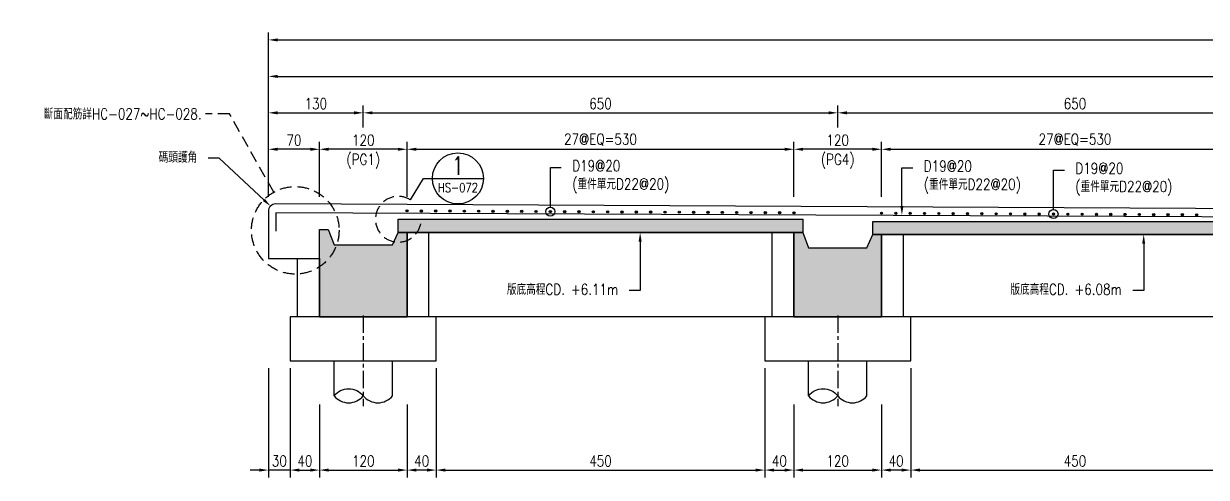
# Model space of a CAD drawing. Extents: x -791 to 13121, y -31587 to 2944.
# Drawn here: x 80 to 1700, y -7634 to -7012 of the extents above; entities that cross this region are included whole.
import ezdxf
from ezdxf import colors
from ezdxf.entities.mleader import LeaderData, LeaderLine
from ezdxf.enums import TextEntityAlignment as Align
from ezdxf.math import Vec2, Vec3

# ---------------------------------------------------------------- set-up
doc = ezdxf.new("R2010")
doc.units = 0
doc.header["$LTSCALE"] = 0.05
for name, pattern in [('CENTER', [50.8, 31.75, -6.35, 6.35, -6.35]), ('DASHED', [19.05, 12.7, -6.35]), ('HIDDEN', [9.525, 6.35, -3.175])]:
    doc.linetypes.add(name, pattern=pattern)
doc.layers.get('0').update_dxf_attribs({"linetype": 'CONTINUOUS'})
doc.layers.get('Defpoints').update_dxf_attribs({"linetype": 'CONTINUOUS'})
for name, color, linetype in [('HB_0', 7, 'CONTINUOUS'), ('HB_DIM', 1, 'CONTINUOUS'), ('HB_ReBar', 3, 'CONTINUOUS'), ('HB_SYMBOLS', 7, 'CONTINUOUS'), ('HB_TXT_CTEXT', 2, 'CONTINUOUS'), ('預鑄梁', 4, 'CONTINUOUS'), ('預鑄版_HATCH', 253, 'CONTINUOUS')]:
    doc.layers.add(name, color=color, linetype=linetype)
doc.styles.get("Standard").update_dxf_attribs({"font": 'ROMANS.shx', "width": 0.8, "bigfont": 'lchinap.shx'})
doc.dimstyles.new('50cm', dxfattribs={"dimscale": 5, "dimtxt": 3, "dimasz": 2.5, "dimexe": 2, "dimexo": 2, "dimgap": 1, "dimtad": 1, "dimdsep": 46, "dimtxsty": 'Standard', "dimcen": 0, "dimclrt": 2, "dimadec": 0, "dimazin": 0, "dimtfac": 1, "dimtix": 1, "dimtmove": 2, "dimatfit": 3, "dimfxl": 0, "dimtolj": 1, "dimtzin": 0, "dimarcsym": 0})

# ---------------------------------------------------------------- blocks, each defined once
blk = doc.blocks.new('預鑄樁帽2x2')
at = {"layer": 'HB_0'}
blk.add_lwpolyline([(-100, 0), (100, 0), (100, 60), (-100, 60)], close=True, dxfattribs=at)
blk = doc.blocks.new('*D86')
at = {"layer": 'Defpoints', "color": 0}
for p in [(3395, -7084.2), (3395, -7211.7), (415, -7259.2)]:
    blk.add_point(p, dxfattribs=at)
at = {"layer": 'HB_DIM', "color": 0, "lineweight": -2}
for p, q in [((415, -7249.2), (415, -7074.2)), ((3395, -7201.7), (3395, -7074.2)), ((427.5, -7084.2), (3382.5, -7084.2))]:
    blk.add_line(p, q, dxfattribs=at)
at = {"layer": 'HB_DIM', "color": 0}
for points in [[(427.5, -7082.1), (427.5, -7086.3), (415, -7084.2)], [(3382.5, -7082.1), (3382.5, -7086.3), (3395, -7084.2)]]:
    blk.add_solid(points, dxfattribs=at)
at = {"layer": 'HB_DIM', "color": 2, "insert": (1905, -7071.7), "char_height": 15, "attachment_point": 5}
blk.add_mtext('\\A1;2980', dxfattribs=at)
blk = doc.blocks.new('*D88')
at = {"layer": 'Defpoints', "color": 0}
for p in [(3415, -7034.2), (3415, -7214.2), (415, -7259.2)]:
    blk.add_point(p, dxfattribs=at)
at = {"layer": 'HB_DIM', "color": 0, "lineweight": -2}
for p, q in [((415, -7249.2), (415, -7024.2)), ((3415, -7204.2), (3415, -7024.2)), ((427.5, -7034.2), (3402.5, -7034.2))]:
    blk.add_line(p, q, dxfattribs=at)
at = {"layer": 'HB_DIM', "color": 0}
for points in [[(427.5, -7032.1), (427.5, -7036.3), (415, -7034.2)], [(3402.5, -7032.1), (3402.5, -7036.3), (3415, -7034.2)]]:
    blk.add_solid(points, dxfattribs=at)
at = {"layer": 'HB_DIM', "color": 2, "insert": (1915, -7021.7), "char_height": 15, "attachment_point": 5}
blk.add_mtext('\\A1;3000', dxfattribs=at)
blk = doc.blocks.new('*D80')
at = {"layer": 'Defpoints', "color": 0}
for p in [(1135, -7184.2), (605, -7259.2), (1135, -7259.2)]:
    blk.add_point(p, dxfattribs=at)
at = {"layer": 'HB_DIM', "color": 0, "lineweight": -2}
for p, q in [((605, -7249.2), (605, -7174.2)), ((1135, -7249.2), (1135, -7174.2)), ((617.5, -7184.2), (1122.5, -7184.2))]:
    blk.add_line(p, q, dxfattribs=at)
at = {"layer": 'HB_DIM', "color": 0}
for points in [[(617.5, -7182.1), (617.5, -7186.3), (605, -7184.2)], [(1122.5, -7182.1), (1122.5, -7186.3), (1135, -7184.2)]]:
    blk.add_solid(points, dxfattribs=at)
at = {"layer": 'HB_DIM', "color": 2, "insert": (870, -7171), "char_height": 15, "attachment_point": 5}
blk.add_mtext('\\A1;27@EQ=530', dxfattribs=at)
blk = doc.blocks.new('*D81')
at = {"layer": 'Defpoints', "color": 0}
for p in [(1785, -7184.2), (1255, -7259.2), (1785, -7259.2)]:
    blk.add_point(p, dxfattribs=at)
at = {"layer": 'HB_DIM', "color": 0, "lineweight": -2}
for p, q in [((1255, -7249.2), (1255, -7174.2)), ((1785, -7249.2), (1785, -7174.2)), ((1267.5, -7184.2), (1772.5, -7184.2))]:
    blk.add_line(p, q, dxfattribs=at)
at = {"layer": 'HB_DIM', "color": 0}
for points in [[(1267.5, -7182.1), (1267.5, -7186.3), (1255, -7184.2)], [(1772.5, -7182.1), (1772.5, -7186.3), (1785, -7184.2)]]:
    blk.add_solid(points, dxfattribs=at)
at = {"layer": 'HB_DIM', "color": 2, "insert": (1520, -7171), "char_height": 15, "attachment_point": 5}
blk.add_mtext('\\A1;27@EQ=530', dxfattribs=at)
blk = doc.blocks.new('ReBarPoint')
at = {"layer": 'HB_0'}
h = blk.add_hatch(color=0, dxfattribs=at)
h.dxf.hatch_style = 1
edge = h.paths.add_edge_path()
edge.add_arc((0, 0), 1.5, 0, 360)
at = {"layer": 'HB_ReBar', "color": 0}
blk.add_circle((0, 0), 1.5, dxfattribs=at)
blk = doc.blocks.new('PG123')
at = {"layer": 'HB_0'}
h = blk.add_hatch(color=253, dxfattribs=at)
h.dxf.hatch_style = 1
h.paths.add_polyline_path([(0, 0), (0, 120), (12, 120), (20, 99), (100, 99), (108, 116), (120, 116), (120, 0)])
at = {"layer": '預鑄梁'}
blk.add_lwpolyline([(0, 0), (0, 120), (12, 120), (20, 99), (100, 99), (108, 116), (120, 116), (120, 0), (0, 0)], dxfattribs=at)
blk = doc.blocks.new('PG45')
at = {"layer": 'HB_0'}
h = blk.add_hatch(color=253, dxfattribs=at)
h.dxf.hatch_style = 1
h.paths.add_polyline_path([(0, 0), (0, 116), (12, 116), (20, 95), (100, 95), (108, 113), (120, 113), (120, 0)])
at = {"layer": '預鑄梁'}
blk.add_lwpolyline([(0, 0), (0, 116), (12, 116), (20, 95), (100, 95), (108, 113), (120, 113), (120, 0), (0, 0)], dxfattribs=at)
blk = doc.blocks.new('CA')
at = {"layer": 'HB_SYMBOLS', "color": 3, "linetype": 'Continuous'}
blk.add_line((0, 0), (14, 0), dxfattribs=at)
at = {"layer": 'HB_SYMBOLS', "color": 4, "linetype": 'Continuous'}
blk.add_circle((7, 0), 7, dxfattribs=at)
at = {"layer": 'HB_SYMBOLS', "color": 3, "linetype": 'Continuous', "width": 0.8}
blk.add_attdef('A', text='', height=5, dxfattribs=at).set_placement((7, 3.5), align=Align.MIDDLE)
at = {"layer": 'HB_SYMBOLS', "color": 1, "linetype": 'Continuous', "width": 0.8}
blk.add_attdef('HB2002', text='', height=2.5, dxfattribs=at).set_placement((7, -2.5), align=Align.MIDDLE)
blk = doc.blocks.new('*D813')
at = {"layer": 'Defpoints', "color": 0}
for p in [(415, -7184.2), (415, -7259.2), (485, -7259.2)]:
    blk.add_point(p, dxfattribs=at)
at = {"layer": 'HB_DIM', "color": 0, "lineweight": -2}
for p, q in [((415, -7249.2), (415, -7174.2)), ((485, -7249.2), (485, -7174.2)), ((472.5, -7184.2), (427.5, -7184.2))]:
    blk.add_line(p, q, dxfattribs=at)
at = {"layer": 'HB_DIM', "color": 0}
for points in [[(427.5, -7182.1), (427.5, -7186.3), (415, -7184.2)], [(472.5, -7182.1), (472.5, -7186.3), (485, -7184.2)]]:
    blk.add_solid(points, dxfattribs=at)
at = {"layer": 'HB_DIM', "color": 2, "insert": (450, -7171.7), "char_height": 15, "attachment_point": 5}
blk.add_mtext('\\A1;70', dxfattribs=at)
blk = doc.blocks.new('80cm直樁')
at = {"layer": 'HB_0', "linetype": 'Continuous'}
for p, q in [((-40, -48.1), (-40, 0)), ((40, -48.1), (40, 0))]:
    blk.add_line(p, q, dxfattribs=at)
for points in [[(-40, -48.1, -0.48), (0, -48.1, 0.48), (40, -48.1, 0.48)], [(-40, -48.1, 0.48), (0, -48.1, 0.48)]]:
    blk.add_lwpolyline(points, format="xyb", dxfattribs=at)
at = {"layer": 'HB_DIM', "color": 1, "linetype": 'CENTER', "ltscale": 15}
blk.add_line((0, 62.2), (0, -62.2), dxfattribs=at)
blk = doc.blocks.new('*D826')
at = {"layer": 'Defpoints', "color": 0}
for p in [(545, -7134.2), (545, -7164.2), (415, -7259.2)]:
    blk.add_point(p, dxfattribs=at)
at = {"layer": 'HB_DIM', "color": 0, "lineweight": -2}
for p, q in [((415, -7249.2), (415, -7124.2)), ((545, -7154.2), (545, -7124.2)), ((427.5, -7134.2), (532.5, -7134.2))]:
    blk.add_line(p, q, dxfattribs=at)
at = {"layer": 'HB_DIM', "color": 0}
for points in [[(427.5, -7132.1), (427.5, -7136.3), (415, -7134.2)], [(532.5, -7132.1), (532.5, -7136.3), (545, -7134.2)]]:
    blk.add_solid(points, dxfattribs=at)
at = {"layer": 'HB_DIM', "color": 2, "insert": (480, -7121.7), "char_height": 15, "attachment_point": 5}
blk.add_mtext('\\A1;130', dxfattribs=at)
blk = doc.blocks.new('*D827')
at = {"layer": 'Defpoints', "color": 0}
for p in [(1195, -7134.2), (545, -7164.2), (1195, -7164.2)]:
    blk.add_point(p, dxfattribs=at)
at = {"layer": 'HB_DIM', "color": 0, "lineweight": -2}
for p, q in [((545, -7154.2), (545, -7124.2)), ((1195, -7154.2), (1195, -7124.2)), ((557.5, -7134.2), (1182.5, -7134.2))]:
    blk.add_line(p, q, dxfattribs=at)
at = {"layer": 'HB_DIM', "color": 0}
for points in [[(557.5, -7132.1), (557.5, -7136.3), (545, -7134.2)], [(1182.5, -7132.1), (1182.5, -7136.3), (1195, -7134.2)]]:
    blk.add_solid(points, dxfattribs=at)
at = {"layer": 'HB_DIM', "color": 2, "insert": (870, -7121.7), "char_height": 15, "attachment_point": 5}
blk.add_mtext('\\A1;650', dxfattribs=at)
blk = doc.blocks.new('*D828')
at = {"layer": 'Defpoints', "color": 0}
for p in [(1845, -7134.2), (1195, -7164.2), (1845, -7164.2)]:
    blk.add_point(p, dxfattribs=at)
at = {"layer": 'HB_DIM', "color": 0, "lineweight": -2}
for p, q in [((1195, -7154.2), (1195, -7124.2)), ((1845, -7154.2), (1845, -7124.2)), ((1207.5, -7134.2), (1832.5, -7134.2))]:
    blk.add_line(p, q, dxfattribs=at)
at = {"layer": 'HB_DIM', "color": 0}
for points in [[(1207.5, -7132.1), (1207.5, -7136.3), (1195, -7134.2)], [(1832.5, -7132.1), (1832.5, -7136.3), (1845, -7134.2)]]:
    blk.add_solid(points, dxfattribs=at)
at = {"layer": 'HB_DIM', "color": 2, "insert": (1520, -7121.7), "char_height": 15, "attachment_point": 5}
blk.add_mtext('\\A1;650', dxfattribs=at)
blk = doc.blocks.new('*D822')
at = {"layer": 'Defpoints', "color": 0}
for p in [(485, -7184.2), (485, -7259.2), (605, -7259.2)]:
    blk.add_point(p, dxfattribs=at)
at = {"layer": 'HB_DIM', "color": 0, "lineweight": -2}
for p, q in [((485, -7249.2), (485, -7174.2)), ((605, -7249.2), (605, -7174.2)), ((592.5, -7184.2), (497.5, -7184.2))]:
    blk.add_line(p, q, dxfattribs=at)
at = {"layer": 'HB_DIM', "color": 0}
for points in [[(497.5, -7182.1), (497.5, -7186.3), (485, -7184.2)], [(592.5, -7182.1), (592.5, -7186.3), (605, -7184.2)]]:
    blk.add_solid(points, dxfattribs=at)
at = {"layer": 'HB_DIM', "color": 2, "char_height": 15, "attachment_point": 5}
for s, insert in [('\\A1;120', (545, -7171.7)), ('\\A1;(PG1)', (545, -7200.6))]:
    blk.add_mtext(s, dxfattribs=dict(at, insert=insert))
blk = doc.blocks.new('*D823')
at = {"layer": 'Defpoints', "color": 0}
for p in [(1135, -7184.2), (1135, -7259.2), (1255, -7259.2)]:
    blk.add_point(p, dxfattribs=at)
at = {"layer": 'HB_DIM', "color": 0, "lineweight": -2}
for p, q in [((1135, -7249.2), (1135, -7174.2)), ((1255, -7249.2), (1255, -7174.2)), ((1242.5, -7184.2), (1147.5, -7184.2))]:
    blk.add_line(p, q, dxfattribs=at)
at = {"layer": 'HB_DIM', "color": 0}
for points in [[(1147.5, -7182.1), (1147.5, -7186.3), (1135, -7184.2)], [(1242.5, -7182.1), (1242.5, -7186.3), (1255, -7184.2)]]:
    blk.add_solid(points, dxfattribs=at)
at = {"layer": 'HB_DIM', "color": 2, "char_height": 15, "attachment_point": 5}
for s, insert in [('\\A1;120', (1195, -7171.7)), ('\\A1;(PG4)', (1195, -7200.6))]:
    blk.add_mtext(s, dxfattribs=dict(at, insert=insert))
blk = doc.blocks.new('*D864')
at = {"layer": 'Defpoints', "color": 0}
for p in [(1295, -7474.2), (1745, -7474.2), (1745, -7624.2)]:
    blk.add_point(p, dxfattribs=at)
at = {"layer": 'HB_DIM', "color": 0, "lineweight": -2}
for p, q in [((1295, -7484.2), (1295, -7634.2)), ((1745, -7484.2), (1745, -7634.2)), ((1307.5, -7624.2), (1732.5, -7624.2))]:
    blk.add_line(p, q, dxfattribs=at)
at = {"layer": 'HB_DIM', "color": 0}
for points in [[(1307.5, -7622.1), (1307.5, -7626.3), (1295, -7624.2)], [(1732.5, -7622.1), (1732.5, -7626.3), (1745, -7624.2)]]:
    blk.add_solid(points, dxfattribs=at)
at = {"layer": 'HB_DIM', "color": 2, "insert": (1520, -7611.7), "char_height": 15, "attachment_point": 5}
blk.add_mtext('\\A1;450', dxfattribs=at)
blk = doc.blocks.new('*D870')
at = {"layer": 'Defpoints', "color": 0}
for p in [(645, -7474.2), (1095, -7474.2), (1095, -7624.2)]:
    blk.add_point(p, dxfattribs=at)
at = {"layer": 'HB_DIM', "color": 0, "lineweight": -2}
for p, q in [((645, -7484.2), (645, -7634.2)), ((1095, -7484.2), (1095, -7634.2)), ((657.5, -7624.2), (1082.5, -7624.2))]:
    blk.add_line(p, q, dxfattribs=at)
at = {"layer": 'HB_DIM', "color": 0}
for points in [[(657.5, -7622.1), (657.5, -7626.3), (645, -7624.2)], [(1082.5, -7622.1), (1082.5, -7626.3), (1095, -7624.2)]]:
    blk.add_solid(points, dxfattribs=at)
at = {"layer": 'HB_DIM', "color": 2, "insert": (870, -7611.7), "char_height": 15, "attachment_point": 5}
blk.add_mtext('\\A1;450', dxfattribs=at)
blk = doc.blocks.new('*D873')
at = {"layer": 'Defpoints', "color": 0}
for p in [(415, -7474.2), (445, -7474.2), (415, -7624.2)]:
    blk.add_point(p, dxfattribs=at)
at = {"layer": 'HB_DIM', "color": 0, "lineweight": -2}
for p, q in [((415, -7484.2), (415, -7634.2)), ((445, -7484.2), (445, -7634.2)), ((402.5, -7624.2), (390, -7624.2)), ((445, -7624.2), (415, -7624.2)), ((457.5, -7624.2), (470, -7624.2))]:
    blk.add_line(p, q, dxfattribs=at)
at = {"layer": 'HB_DIM', "color": 0}
for points in [[(402.5, -7622.1), (402.5, -7626.3), (415, -7624.2)], [(457.5, -7622.1), (457.5, -7626.3), (445, -7624.2)]]:
    blk.add_solid(points, dxfattribs=at)
at = {"layer": 'HB_DIM', "color": 2, "insert": (430, -7611.7), "char_height": 15, "attachment_point": 5}
blk.add_mtext('\\A1;30', dxfattribs=at)
blk = doc.blocks.new('*D880')
at = {"layer": 'Defpoints', "color": 0}
for p in [(1135, -7524.2), (1255, -7524.2), (1255, -7624.2)]:
    blk.add_point(p, dxfattribs=at)
at = {"layer": 'HB_DIM', "color": 0, "lineweight": -2}
for p, q in [((1135, -7534.2), (1135, -7634.2)), ((1255, -7534.2), (1255, -7634.2)), ((1147.5, -7624.2), (1242.5, -7624.2))]:
    blk.add_line(p, q, dxfattribs=at)
at = {"layer": 'HB_DIM', "color": 0}
for points in [[(1147.5, -7622.1), (1147.5, -7626.3), (1135, -7624.2)], [(1242.5, -7622.1), (1242.5, -7626.3), (1255, -7624.2)]]:
    blk.add_solid(points, dxfattribs=at)
at = {"layer": 'HB_DIM', "color": 2, "insert": (1195, -7611.7), "char_height": 15, "attachment_point": 5}
blk.add_mtext('\\A1;120', dxfattribs=at)
blk = doc.blocks.new('*D881')
at = {"layer": 'Defpoints', "color": 0}
for p in [(1295, -7474.2), (1255, -7524.2), (1255, -7624.2)]:
    blk.add_point(p, dxfattribs=at)
at = {"layer": 'HB_DIM', "color": 0, "lineweight": -2}
for p, q in [((1295, -7484.2), (1295, -7634.2)), ((1255, -7534.2), (1255, -7634.2)), ((1282.5, -7624.2), (1267.5, -7624.2))]:
    blk.add_line(p, q, dxfattribs=at)
at = {"layer": 'HB_DIM', "color": 0}
for points in [[(1267.5, -7622.1), (1267.5, -7626.3), (1255, -7624.2)], [(1282.5, -7622.1), (1282.5, -7626.3), (1295, -7624.2)]]:
    blk.add_solid(points, dxfattribs=at)
at = {"layer": 'HB_DIM', "color": 2, "insert": (1275, -7611.7), "char_height": 15, "attachment_point": 5}
blk.add_mtext('\\A1;40', dxfattribs=at)
blk = doc.blocks.new('*D882')
at = {"layer": 'Defpoints', "color": 0}
for p in [(1095, -7474.2), (1135, -7524.2), (1135, -7624.2)]:
    blk.add_point(p, dxfattribs=at)
at = {"layer": 'HB_DIM', "color": 0, "lineweight": -2}
for p, q in [((1095, -7484.2), (1095, -7634.2)), ((1135, -7534.2), (1135, -7634.2)), ((1107.5, -7624.2), (1122.5, -7624.2))]:
    blk.add_line(p, q, dxfattribs=at)
at = {"layer": 'HB_DIM', "color": 0}
for points in [[(1107.5, -7622.1), (1107.5, -7626.3), (1095, -7624.2)], [(1122.5, -7622.1), (1122.5, -7626.3), (1135, -7624.2)]]:
    blk.add_solid(points, dxfattribs=at)
at = {"layer": 'HB_DIM', "color": 2, "insert": (1115, -7611.7), "char_height": 15, "attachment_point": 5}
blk.add_mtext('\\A1;40', dxfattribs=at)
blk = doc.blocks.new('*D883')
at = {"layer": 'Defpoints', "color": 0}
for p in [(485, -7524.2), (605, -7524.2), (605, -7624.2)]:
    blk.add_point(p, dxfattribs=at)
at = {"layer": 'HB_DIM', "color": 0, "lineweight": -2}
for p, q in [((485, -7534.2), (485, -7634.2)), ((605, -7534.2), (605, -7634.2)), ((497.5, -7624.2), (592.5, -7624.2))]:
    blk.add_line(p, q, dxfattribs=at)
at = {"layer": 'HB_DIM', "color": 0}
for points in [[(497.5, -7622.1), (497.5, -7626.3), (485, -7624.2)], [(592.5, -7622.1), (592.5, -7626.3), (605, -7624.2)]]:
    blk.add_solid(points, dxfattribs=at)
at = {"layer": 'HB_DIM', "color": 2, "insert": (545, -7611.7), "char_height": 15, "attachment_point": 5}
blk.add_mtext('\\A1;120', dxfattribs=at)
blk = doc.blocks.new('*D884')
at = {"layer": 'Defpoints', "color": 0}
for p in [(645, -7474.2), (605, -7524.2), (605, -7624.2)]:
    blk.add_point(p, dxfattribs=at)
at = {"layer": 'HB_DIM', "color": 0, "lineweight": -2}
for p, q in [((645, -7484.2), (645, -7634.2)), ((605, -7534.2), (605, -7634.2)), ((632.5, -7624.2), (617.5, -7624.2))]:
    blk.add_line(p, q, dxfattribs=at)
at = {"layer": 'HB_DIM', "color": 0}
for points in [[(617.5, -7622.1), (617.5, -7626.3), (605, -7624.2)], [(632.5, -7622.1), (632.5, -7626.3), (645, -7624.2)]]:
    blk.add_solid(points, dxfattribs=at)
at = {"layer": 'HB_DIM', "color": 2, "insert": (625, -7611.7), "char_height": 15, "attachment_point": 5}
blk.add_mtext('\\A1;40', dxfattribs=at)
blk = doc.blocks.new('*D885')
at = {"layer": 'Defpoints', "color": 0}
for p in [(445, -7474.2), (485, -7524.2), (485, -7624.2)]:
    blk.add_point(p, dxfattribs=at)
at = {"layer": 'HB_DIM', "color": 0, "lineweight": -2}
for p, q in [((445, -7484.2), (445, -7634.2)), ((485, -7534.2), (485, -7634.2)), ((457.5, -7624.2), (472.5, -7624.2))]:
    blk.add_line(p, q, dxfattribs=at)
at = {"layer": 'HB_DIM', "color": 0}
for points in [[(457.5, -7622.1), (457.5, -7626.3), (445, -7624.2)], [(472.5, -7622.1), (472.5, -7626.3), (485, -7624.2)]]:
    blk.add_solid(points, dxfattribs=at)
at = {"layer": 'HB_DIM', "color": 2, "insert": (465, -7611.7), "char_height": 15, "attachment_point": 5}
blk.add_mtext('\\A1;40', dxfattribs=at)
blk = doc.blocks.new('_DotBlank')
at = {"color": 0, "linetype": 'ByBlock', "lineweight": -2}
blk.add_line((-0.5, 0), (-1, 0), dxfattribs=at)
blk.add_circle((0, 0), 0.5, dxfattribs=at)

msp = doc.modelspace()

# ---------------------------------------------------------------- hatches: boundary and pattern name
at = {"layer": '預鑄版_HATCH', "linetype": 'Continuous'}
h = msp.add_hatch(color=256, dxfattribs=at)
h.dxf.hatch_style = 2
h.paths.add_polyline_path([(593, -7280.201), (1147, -7280.201), (1147, -7298.201), (593, -7298.201)])
h = msp.add_hatch(color=256, dxfattribs=at)
h.dxf.hatch_style = 2
h.paths.add_polyline_path([(1243, -7283.202), (1797, -7283.202), (1797, -7301.202), (1243, -7301.202)])

# ---------------------------------------------------------------- linework, layer by layer
at = {"layer": 'HB_0', "color": 252}
for p, q in [((635, -7414.201), (635, -7297.201)), ((1105, -7414.201), (1105, -7298.201)), ((1285, -7414.201), (1285, -7301.202)), ((455, -7414.201), (455, -7334.201))]:
    msp.add_line(p, q, dxfattribs=at)
at = {"layer": 'HB_0', "color": 4}
msp.add_lwpolyline([(3395, -7274.101), (425.05, -7259.251, 0.41567878), (415, -7269.251), (415, -7334.201), (485, -7334.201), (485, -7414.201), (605, -7414.201), (605, -7298.201), (1135, -7298.201), (1135, -7414.201), (1255, -7414.201), (1255, -7301.202), (1785, -7301.202)], format="xyb", dxfattribs=at)
at = {"layer": 'HB_0', "color": 7, "linetype": 'Continuous'}
for points in [[(593, -7280.201), (1147, -7280.201), (1147, -7298.201), (593, -7298.201)], [(1243, -7283.202), (1797, -7283.202), (1797, -7301.202), (1243, -7301.202)]]:
    msp.add_lwpolyline(points, close=True, dxfattribs=at)
at = {"layer": 'HB_0'}
msp.add_lwpolyline([(3395, -7309.201), (3395, -7414.201), (645, -7414.201)], dxfattribs=at)
at = {"layer": 'HB_DIM', "linetype": 'DASHED', "ltscale": 25}
msp.add_lwpolyline([(422.296, -7243.073), (361.684, -7135.657), (328.993, -7135.657)], dxfattribs=at)
at = {"layer": 'HB_DIM', "color": 1, "linetype": 'Continuous'}
msp.add_lwpolyline([(609.516, -7253.545), (627.697, -7224.201), (639.641, -7224.201)], dxfattribs=at)
at = {"layer": 'HB_DIM', "linetype": 'DASHED', "ltscale": 25}
msp.add_circle((451.786, -7295.335), 60.008, dxfattribs=at)
at = {"layer": 'HB_DIM', "color": 1, "linetype": 'HIDDEN', "ltscale": 50}
msp.add_arc((593, -7280.201), 31.357, 58.217937, 360, dxfattribs=at)
at = {"layer": 'HB_ReBar'}
msp.add_lwpolyline([(3385, -7284.051), (425, -7271.465), (425, -7296.465)], dxfattribs=at)

# ---------------------------------------------------------------- block references
at = {"layer": 'HB_0'}
for name, p in [('PG123', (485, -7414.201)), ('PG45', (1135, -7414.201)), ('預鑄樁帽2x2', (545, -7474.201)), ('80cm直樁', (545, -7474.201)), ('預鑄樁帽2x2', (1195, -7474.201)), ('80cm直樁', (1195, -7474.201))]:
    msp.add_blockref(name, p, dxfattribs=at)
at = {"layer": 'HB_ReBar'}
for p in [(605, -7268.651), (624.63, -7268.749), (644.259, -7268.847), (663.889, -7268.946), (683.519, -7269.044), (703.148, -7269.142), (722.778, -7269.24), (742.407, -7269.338), (762.037, -7269.436), (781.667, -7269.534), (801.296, -7269.633), (820.926, -7269.731), (840.556, -7269.829), (860.185, -7269.927), (879.815, -7270.025), (899.444, -7270.123), (919.074, -7270.221), (938.704, -7270.32), (958.333, -7270.418), (977.963, -7270.516), (997.593, -7270.614), (1017.222, -7270.712), (1036.852, -7270.81), (1056.481, -7270.909), (1076.111, -7271.007), (1095.741, -7271.105), (1115.37, -7271.203), (1135, -7271.301), (1255, -7271.901), (1274.63, -7271.999), (1294.259, -7272.097), (1313.889, -7272.196), (1333.519, -7272.294), (1353.148, -7272.392), (1372.778, -7272.49), (1392.407, -7272.588), (1412.037, -7272.686), (1431.667, -7272.784), (1451.296, -7272.883), (1470.926, -7272.981), (1490.556, -7273.079), (1510.185, -7273.177), (1529.815, -7273.275), (1549.444, -7273.373), (1569.074, -7273.471), (1588.704, -7273.57), (1608.333, -7273.668), (1627.963, -7273.766), (1647.593, -7273.864), (1667.222, -7273.962), (1686.852, -7274.06)]:
    msp.add_blockref('ReBarPoint', p, dxfattribs=at)
at = {"layer": 'HB_TXT_CTEXT', "linetype": 'Continuous', "xscale": 5.000000004656613, "yscale": 5.000000004656613, "zscale": 5.000000004656613}
msp.add_blockref('CA', (639.641, -7224.201), dxfattribs=at).add_auto_attribs({'HB2002': 'HS-072', 'A': '1'})

# ---------------------------------------------------------------- texts
at = {"layer": 'HB_TXT_CTEXT', "linetype": 'Continuous', "width": 0.8}
msp.add_text('斷面配筋詳HC-027~HC-028.', height=15, dxfattribs=at).set_placement((323.464, -7135.726), align=Align.MIDDLE_RIGHT)

# ---------------------------------------------------------------- dimensions: what is measured, and where the dimension line sits
at = {"layer": 'HB_DIM'}
for base, p1, p2, picture, middle in [((3415, -7034.201), (415, -7259.201), (3415, -7214.201), '*D88', (1915, -7021.701)), ((3395, -7084.201), (415, -7259.201), (3395, -7211.701), '*D86', (1905, -7071.701)), ((545, -7134.201), (415, -7259.201), (545, -7164.201), '*D826', (480, -7121.701)), ((1195, -7134.201), (545, -7164.201), (1195, -7164.201), '*D827', (870, -7121.701)), ((1845, -7134.201), (1195, -7164.201), (1845, -7164.201), '*D828', (1520, -7121.701)), ((415, -7184.201), (485, -7259.201), (415, -7259.201), '*D813', (450, -7171.701)), ((415, -7624.201), (445, -7474.201), (415, -7474.201), '*D873', (430, -7611.701)), ((605, -7624.201), (645, -7474.201), (605, -7524.201), '*D884', (625, -7611.701)), ((1095, -7624.201), (645, -7474.201), (1095, -7474.201), '*D870', (870, -7611.701)), ((1255, -7624.201), (1295, -7474.201), (1255, -7524.201), '*D881', (1275, -7611.701)), ((1745, -7624.201), (1295, -7474.201), (1745, -7474.201), '*D864', (1520, -7611.701)), ((605, -7624.201), (485, -7524.201), (605, -7524.201), '*D883', (545, -7611.701)), ((1255, -7624.201), (1135, -7524.201), (1255, -7524.201), '*D880', (1195, -7611.701))]:
    dim = msp.add_linear_dim(base=base, p1=p1, p2=p2, dimstyle='50cm', dxfattribs=at)
    dim.commit()
    dim.dimension.update_dxf_attribs({"geometry": picture, "text_midpoint": middle})
for base, p1, p2, picture, middle in [((1135, -7184.201), (605, -7259.201), (1135, -7259.201), '*D80', (870, -7170.987)), ((1785, -7184.201), (1255, -7259.201), (1785, -7259.201), '*D81', (1520, -7170.987))]:
    dim = msp.add_linear_dim(base=base, p1=p1, p2=p2, text='27@EQ=<>', dimstyle='50cm', dxfattribs=at)
    dim.commit()
    dim.dimension.update_dxf_attribs({"geometry": picture, "text_midpoint": middle})
for base, p1, p2, text, picture, middle in [((485, -7184.201), (605, -7259.201), (485, -7259.201), '<>\\X(PG1)', '*D822', (545, -7184.201)), ((1135, -7184.201), (1255, -7259.201), (1135, -7259.201), '<>\\X(PG4)', '*D823', (1195, -7184.201))]:
    dim = msp.add_linear_dim(base=base, p1=p1, p2=p2, angle=180, text=text, dimstyle='50cm', dxfattribs=at)
    dim.commit()
    dim.dimension.update_dxf_attribs({"geometry": picture, "text_midpoint": middle})
for base, p1, p2, picture, middle in [((485, -7624.201), (445, -7474.201), (485, -7524.201), '*D885', (465, -7611.701)), ((1135, -7624.201), (1095, -7474.201), (1135, -7524.201), '*D882', (1115, -7611.701))]:
    dim = msp.add_linear_dim(base=base, p1=p1, p2=p2, angle=180, dimstyle='50cm', dxfattribs=at)
    dim.commit()
    dim.dimension.update_dxf_attribs({"geometry": picture, "text_midpoint": middle})

# ---------------------------------------------------------------- leaders
ml = msp.add_multileader_mtext('Standard', dxfattribs=at)
ml.set_content('碼頭護角', color=2)
ml.set_leader_properties(color=1)
ml.build(insert=Vec2(0, 0))
ml.multileader.update_dxf_attribs({"dogleg_length": 3, "arrow_head_size": 12.5, "scale": 5})
ctx = ml.context
ctx.base_point, ctx.scale, ctx.char_height, ctx.arrow_head_size, ctx.landing_gap_size, ctx.plane_origin = Vec3(222.982, -7196.549), 5, 15, 12.5, 15, Vec3(139.992, -7227.842)
ctx.text_align_type = 2
notes = []
notes.append((ctx, [(1, (1, 1, 0), (347.482, -7196.549), (-1, 0), 15, [(0, [(417.947, -7262.162)], 0, [])])]))
ctx.mtext.insert, ctx.mtext.alignment, ctx.mtext.flow_direction = Vec3(317.482, -7187.642), 3, 5
ml = msp.add_multileader_mtext('Standard', dxfattribs=at)
ml.set_content('D19@20\\P(重件單元D22@20)', color=2)
ml.set_leader_properties(color=1)
ml.set_arrow_properties(name='DOTBLANK')
ml.build(insert=Vec2(0, 0))
ml.multileader.update_dxf_attribs({"dogleg_length": 3, "arrow_head_size": 12.5, "scale": 5})
ctx = ml.context
ctx.base_point, ctx.scale, ctx.char_height, ctx.arrow_head_size, ctx.landing_gap_size, ctx.plane_origin = Vec3(816.296, -7209.328), 5, 15, 12.5, 15, Vec3(801.296, -7269.633)
notes.append((ctx, [(0, (1, 1, 0), (801.296, -7209.328), (1, 0), 15, [(0, [(801.296, -7269.633)], 0, [])])]))
ctx.mtext.insert, ctx.mtext.flow_direction = Vec3(831.296, -7199.328), 5
ml = msp.add_multileader_mtext('Standard', dxfattribs=at)
ml.set_content('D19@20\\P(重件單元D22@20)', color=2)
ml.set_leader_properties(color=1)
ml.build(insert=Vec2(0, 0))
ml.multileader.update_dxf_attribs({"dogleg_length": 3, "arrow_head_size": 12.5, "scale": 5})
ctx = ml.context
ctx.base_point, ctx.scale, ctx.char_height, ctx.arrow_head_size, ctx.landing_gap_size, ctx.plane_origin = Vec3(1297.936, -7209.752), 5, 15, 12.5, 15, Vec3(1282.936, -7274.651)
notes.append((ctx, [(0, (1, 1, 0), (1282.936, -7209.752), (1, 0), 15, [(0, [(1282.936, -7274.651)], 0, [])])]))
ctx.mtext.insert, ctx.mtext.flow_direction = Vec3(1312.936, -7199.752), 5
ml = msp.add_multileader_mtext('Standard', dxfattribs=at)
ml.set_content('D19@20\\P(重件單元D22@20)', color=2)
ml.set_leader_properties(color=1)
ml.set_arrow_properties(name='DOTBLANK')
ml.build(insert=Vec2(0, 0))
ml.multileader.update_dxf_attribs({"dogleg_length": 3, "arrow_head_size": 12.5, "scale": 5})
ctx = ml.context
ctx.base_point, ctx.scale, ctx.char_height, ctx.arrow_head_size, ctx.landing_gap_size, ctx.plane_origin = Vec3(1505.556, -7212.774), 5, 15, 12.5, 15, Vec3(1490.556, -7273.079)
notes.append((ctx, [(0, (1, 1, 0), (1490.556, -7212.774), (1, 0), 15, [(0, [(1490.556, -7273.079)], 0, [])])]))
ctx.mtext.insert, ctx.mtext.flow_direction = Vec3(1520.556, -7202.774), 5
ml = msp.add_multileader_mtext('Standard', dxfattribs=at)
ml.set_content('版底高程CD. +6.11m', color=2)
ml.set_leader_properties(color=1)
ml.build(insert=Vec2(0, 0))
ml.multileader.update_dxf_attribs({"dogleg_length": 3, "arrow_head_size": 12.5, "scale": 5})
ctx = ml.context
ctx.base_point, ctx.scale, ctx.char_height, ctx.arrow_head_size, ctx.landing_gap_size, ctx.plane_origin = Vec3(685.358, -7377.77), 5, 15, 12.5, 15, Vec3(924.287, -7298.201)
ctx.text_align_type = 2
notes.append((ctx, [(0, (1, 1, 0), (924.287, -7377.77), (-1, 0), 15, [(0, [(924.287, -7298.201)], 0, [])])]))
ctx.mtext.insert, ctx.mtext.alignment, ctx.mtext.flow_direction = Vec3(894.287, -7368.864), 3, 5
ml = msp.add_multileader_mtext('Standard', dxfattribs=at)
ml.set_content('版底高程CD. +6.08m', color=2)
ml.set_leader_properties(color=1)
ml.build(insert=Vec2(0, 0))
ml.multileader.update_dxf_attribs({"dogleg_length": 3, "arrow_head_size": 12.5, "scale": 5})
ctx = ml.context
ctx.base_point, ctx.scale, ctx.char_height, ctx.arrow_head_size, ctx.landing_gap_size, ctx.plane_origin = Vec3(1375.247, -7377.77), 5, 15, 12.5, 15, Vec3(1614.175, -7298.201)
ctx.text_align_type = 2
notes.append((ctx, [(0, (1, 1, 0), (1614.175, -7377.77), (-1, 0), 15, [(0, [(1614.175, -7301.202)], 0, [])])]))
ctx.mtext.insert, ctx.mtext.alignment, ctx.mtext.flow_direction = Vec3(1584.175, -7368.864), 3, 5
for ctx, leaders in notes:
    for number, flags, end, landing, length, lines in leaders:
        leader = LeaderData()
        leader.index, (leader.has_last_leader_line, leader.has_dogleg_vector, leader.attachment_direction) = number, flags
        leader.last_leader_point, leader.dogleg_vector, leader.dogleg_length = Vec3(end), Vec3(landing), length
        for number, points, colour, breaks in lines:
            line = LeaderLine()
            line.index, line.vertices, line.color, line.breaks = number, Vec3.list(points), colors.encode_raw_color(colour), breaks
            leader.lines.append(line)
        ctx.leaders.append(leader)

doc.saveas('drawing.dxf')
